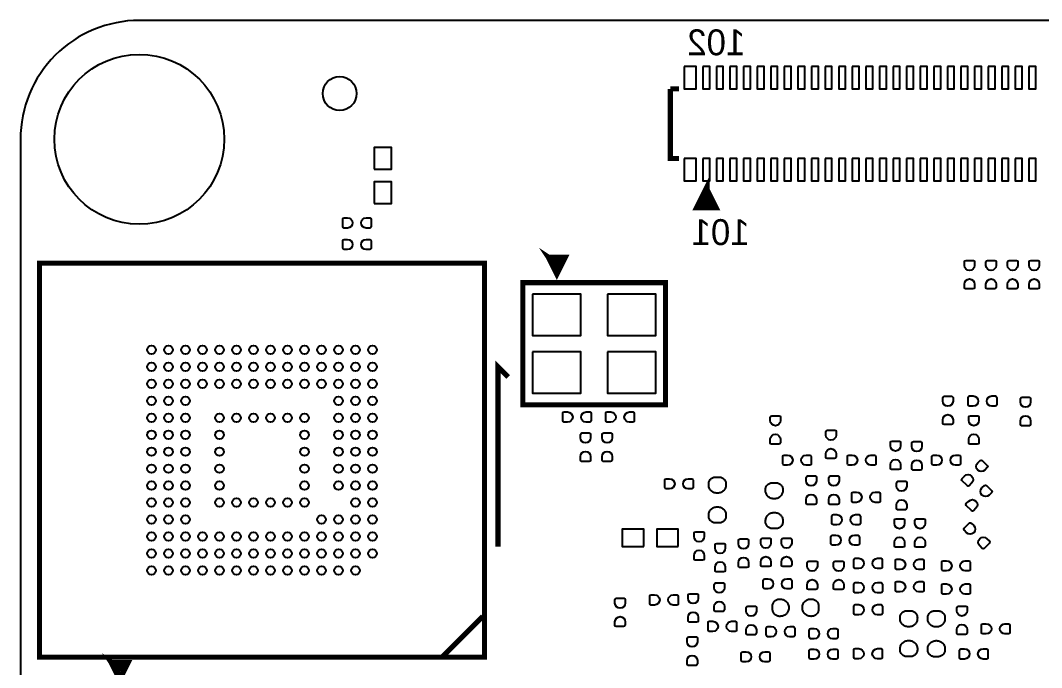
# Model space of a CAD drawing. Extents: x -169 to 241, y -96 to 191.
# Drawn here: x 0 to 30.06, y 20.94 to 40 of the extents above; entities that cross this region are included whole.
import ezdxf

# ---------------------------------------------------------------- set-up
doc = ezdxf.new("R2010")
doc.units = 0
for name, color, linetype in [('BG_OUTLINE', 2, 'CONTINUOUS'), ('PG_SILKSCREEN_BOTTOM', 3, 'CONTINUOUS'), ('PIN_BOTTOM', 4, 'CONTINUOUS')]:
    doc.layers.add(name, color=color, linetype=linetype)

msp = doc.modelspace()

# ---------------------------------------------------------------- linework, layer by layer
at = {"layer": 'BG_OUTLINE'}
msp.add_lwpolyline([(55.00116, 36.4998, 0.414173), (51.50104, 39.99992), (3.50012, 39.99992, 0.414234), (0, 36.4998), (0, 3.49758, 0.414214), (3.50012, 0), (51.50104, 0, 0.414214), (55.00116, 3.49758)], format="xyb", close=True, dxfattribs=at)
at = {"layer": 'PG_SILKSCREEN_BOTTOM'}
for points, const_width in [([(19.130518, 37.983414), (19.390614, 37.983414)], 0.1524), ([(19.390614, 35.933634), (19.130518, 35.933634), (19.130518, 37.983414)], 0.1524), ([(20.19046, 35.008566), (20.44065, 34.50844), (19.940524, 34.50844), (20.19046, 35.008566), (20.19046, 34.608516)], 0.199898), ([(15.54099, 33.029906), (16.041116, 33.029906), (15.790926, 32.530034), (15.54099, 33.029906), (15.94104, 32.930084), (15.740888, 32.729932), (15.54099, 33.029906), (15.840964, 32.830008)], 0.1524), ([(15.090902, 28.679902), (18.991072, 28.679902), (18.991072, 32.280098), (14.790928, 32.280098), (14.790928, 28.679902), (15.390876, 28.679902)], 0.1524), ([(14.061948, 24.501094), (14.061948, 29.801058), (14.361922, 29.501084)], 0.1524), ([(13.612114, 22.45106), (12.411964, 21.25091)], 0.1524), ([(2.672842, 21.093684), (3.172714, 21.093684), (2.922778, 20.593558), (2.672842, 21.093684), (3.072892, 20.993608), (2.872994, 20.79371), (2.672842, 21.093684), (2.972816, 20.893786)], 0.1524)]:
    msp.add_lwpolyline(points, dxfattribs=dict(at, const_width=const_width))
at = {"layer": 'PG_SILKSCREEN_BOTTOM', "const_width": 0.1524}
msp.add_lwpolyline([(13.661898, 21.25091), (0.562102, 21.25091), (0.562102, 32.85109), (13.661898, 32.85109)], close=True, dxfattribs=at)
at = {"layer": 'PIN_BOTTOM'}
for points in [[(19.53768, 38.643814), (19.53768, 37.983414), (19.89328, 37.983414), (19.89328, 38.643814)], [(20.08886, 38.643814), (20.08886, 37.983414), (20.29206, 37.983414), (20.29206, 38.643814)], [(20.48891, 38.643814), (20.48891, 37.983414), (20.69211, 37.983414), (20.69211, 38.643814)], [(20.88896, 38.643814), (20.88896, 37.983414), (21.09216, 37.983414), (21.09216, 38.643814)], [(21.28901, 38.643814), (21.28901, 37.983414), (21.49221, 37.983414), (21.49221, 38.643814)], [(21.68906, 38.643814), (21.68906, 37.983414), (21.89226, 37.983414), (21.89226, 38.643814)], [(22.088856, 38.643814), (22.088856, 37.983414), (22.292056, 37.983414), (22.292056, 38.643814)], [(22.488906, 38.643814), (22.488906, 37.983414), (22.692106, 37.983414), (22.692106, 38.643814)], [(22.888956, 38.643814), (22.888956, 37.983414), (23.092156, 37.983414), (23.092156, 38.643814)], [(23.289006, 38.643814), (23.289006, 37.983414), (23.492206, 37.983414), (23.492206, 38.643814)], [(23.689056, 38.643814), (23.689056, 37.983414), (23.892256, 37.983414), (23.892256, 38.643814)], [(24.088852, 38.643814), (24.088852, 37.983414), (24.292052, 37.983414), (24.292052, 38.643814)], [(24.488902, 38.643814), (24.488902, 37.983414), (24.692102, 37.983414), (24.692102, 38.643814)], [(24.888952, 38.643814), (24.888952, 37.983414), (25.092152, 37.983414), (25.092152, 38.643814)], [(25.289002, 38.643814), (25.289002, 37.983414), (25.492202, 37.983414), (25.492202, 38.643814)], [(25.689052, 38.643814), (25.689052, 37.983414), (25.892252, 37.983414), (25.892252, 38.643814)], [(26.088848, 38.643814), (26.088848, 37.983414), (26.292048, 37.983414), (26.292048, 38.643814)], [(26.488898, 38.643814), (26.488898, 37.983414), (26.692098, 37.983414), (26.692098, 38.643814)], [(26.888948, 38.643814), (26.888948, 37.983414), (27.092148, 37.983414), (27.092148, 38.643814)], [(27.288998, 38.643814), (27.288998, 37.983414), (27.492198, 37.983414), (27.492198, 38.643814)], [(27.689048, 38.643814), (27.689048, 37.983414), (27.892248, 37.983414), (27.892248, 38.643814)], [(28.088844, 38.643814), (28.088844, 37.983414), (28.292044, 37.983414), (28.292044, 38.643814)], [(28.488894, 38.643814), (28.488894, 37.983414), (28.692094, 37.983414), (28.692094, 38.643814)], [(28.888944, 38.643814), (28.888944, 37.983414), (29.092144, 37.983414), (29.092144, 38.643814)], [(29.288994, 38.643814), (29.288994, 37.983414), (29.492194, 37.983414), (29.492194, 38.643814)], [(29.689044, 38.643814), (29.689044, 37.983414), (29.892244, 37.983414), (29.892244, 38.643814)], [(10.414, 35.6235), (10.922, 35.6235), (10.922, 36.2585), (10.414, 36.2585)], [(19.53768, 35.933634), (19.53768, 35.273234), (19.89328, 35.273234), (19.89328, 35.933634)], [(20.08886, 35.933634), (20.08886, 35.273234), (20.29206, 35.273234), (20.29206, 35.933634)], [(20.48891, 35.933634), (20.48891, 35.273234), (20.69211, 35.273234), (20.69211, 35.933634)], [(20.88896, 35.933634), (20.88896, 35.273234), (21.09216, 35.273234), (21.09216, 35.933634)], [(21.28901, 35.933634), (21.28901, 35.273234), (21.49221, 35.273234), (21.49221, 35.933634)], [(21.68906, 35.933634), (21.68906, 35.273234), (21.89226, 35.273234), (21.89226, 35.933634)], [(22.088856, 35.933634), (22.088856, 35.273234), (22.292056, 35.273234), (22.292056, 35.933634)], [(22.488906, 35.933634), (22.488906, 35.273234), (22.692106, 35.273234), (22.692106, 35.933634)], [(22.888956, 35.933634), (22.888956, 35.273234), (23.092156, 35.273234), (23.092156, 35.933634)], [(23.289006, 35.933634), (23.289006, 35.273234), (23.492206, 35.273234), (23.492206, 35.933634)], [(23.689056, 35.933634), (23.689056, 35.273234), (23.892256, 35.273234), (23.892256, 35.933634)], [(24.088852, 35.933634), (24.088852, 35.273234), (24.292052, 35.273234), (24.292052, 35.933634)], [(24.488902, 35.933634), (24.488902, 35.273234), (24.692102, 35.273234), (24.692102, 35.933634)], [(24.888952, 35.933634), (24.888952, 35.273234), (25.092152, 35.273234), (25.092152, 35.933634)], [(25.289002, 35.933634), (25.289002, 35.273234), (25.492202, 35.273234), (25.492202, 35.933634)], [(25.689052, 35.933634), (25.689052, 35.273234), (25.892252, 35.273234), (25.892252, 35.933634)], [(26.088848, 35.933634), (26.088848, 35.273234), (26.292048, 35.273234), (26.292048, 35.933634)], [(26.488898, 35.933634), (26.488898, 35.273234), (26.692098, 35.273234), (26.692098, 35.933634)], [(26.888948, 35.933634), (26.888948, 35.273234), (27.092148, 35.273234), (27.092148, 35.933634)], [(27.288998, 35.933634), (27.288998, 35.273234), (27.492198, 35.273234), (27.492198, 35.933634)], [(27.689048, 35.933634), (27.689048, 35.273234), (27.892248, 35.273234), (27.892248, 35.933634)], [(28.088844, 35.933634), (28.088844, 35.273234), (28.292044, 35.273234), (28.292044, 35.933634)], [(28.488894, 35.933634), (28.488894, 35.273234), (28.692094, 35.273234), (28.692094, 35.933634)], [(28.888944, 35.933634), (28.888944, 35.273234), (29.092144, 35.273234), (29.092144, 35.933634)], [(29.288994, 35.933634), (29.288994, 35.273234), (29.492194, 35.273234), (29.492194, 35.933634)], [(29.689044, 35.933634), (29.689044, 35.273234), (29.892244, 35.273234), (29.892244, 35.933634)], [(10.414, 34.6075), (10.922, 34.6075), (10.922, 35.2425), (10.414, 35.2425)], [(15.079726, 31.939484), (15.079726, 30.720284), (16.502126, 30.720284), (16.502126, 31.939484)], [(17.279874, 31.939484), (17.279874, 30.720284), (18.702274, 30.720284), (18.702274, 31.939484)], [(15.079726, 30.239716), (15.079726, 29.020516), (16.502126, 29.020516), (16.502126, 30.239716)], [(17.279874, 30.239716), (17.279874, 29.020516), (18.702274, 29.020516), (18.702274, 30.239716)], [(20.770342, 26.360628), (20.771612, 26.336498), (20.770342, 26.312622), (20.767294, 26.288746), (20.76196, 26.265124), (20.75434, 26.242264), (20.744942, 26.220166), (20.733512, 26.199084), (20.720304, 26.179018), (20.705064, 26.160222), (20.688554, 26.142696), (20.670266, 26.126948), (20.650708, 26.112978), (20.627848, 26.101548), (20.603972, 26.092404), (20.579334, 26.085546), (20.554188, 26.08072), (20.528788, 26.078434), (20.503388, 26.078434), (20.477988, 26.08072), (20.452842, 26.085546), (20.428204, 26.092404), (20.404328, 26.101548), (20.381468, 26.112978), (20.361656, 26.12644), (20.343114, 26.14168), (20.326096, 26.158698), (20.310856, 26.177494), (20.297394, 26.197306), (20.285964, 26.218642), (20.276566, 26.24074), (20.269454, 26.2636), (20.264628, 26.287222), (20.262088, 26.311098), (20.261834, 26.335228), (20.26158, 26.357072), (20.263866, 26.378662), (20.268184, 26.399998), (20.274788, 26.420572), (20.283678, 26.440638), (20.294346, 26.459434), (20.307046, 26.47696), (20.321524, 26.493216), (20.33778, 26.507948), (20.355306, 26.520648), (20.374102, 26.53157), (20.393914, 26.54046), (20.414742, 26.547318), (20.436078, 26.551636), (20.457668, 26.553922), (20.574254, 26.553922), (20.59559, 26.55189), (20.616672, 26.547318), (20.637246, 26.540714), (20.656804, 26.532078), (20.6756, 26.52141), (20.693126, 26.508964), (20.709128, 26.49474), (20.723606, 26.478738), (20.736306, 26.461466), (20.747228, 26.442924), (20.756372, 26.423366), (20.76323, 26.403046), (20.767802, 26.381964)], [(22.444202, 26.19502), (22.445472, 26.17089), (22.444202, 26.147014), (22.441154, 26.123138), (22.43582, 26.099516), (22.4282, 26.076656), (22.418802, 26.054558), (22.407372, 26.033476), (22.394164, 26.01341), (22.378924, 25.994614), (22.362414, 25.977088), (22.344126, 25.96134), (22.324568, 25.94737), (22.301708, 25.93594), (22.277832, 25.926796), (22.253194, 25.919938), (22.228048, 25.915112), (22.202648, 25.912826), (22.177248, 25.912826), (22.151848, 25.915112), (22.126702, 25.919938), (22.102064, 25.926796), (22.078188, 25.93594), (22.055328, 25.94737), (22.035516, 25.960832), (22.016974, 25.976072), (21.999956, 25.99309), (21.984716, 26.011886), (21.971254, 26.031698), (21.959824, 26.053034), (21.950426, 26.075132), (21.943314, 26.097992), (21.938488, 26.121614), (21.935948, 26.14549), (21.935694, 26.16962), (21.93544, 26.191464), (21.937726, 26.213054), (21.942044, 26.23439), (21.948648, 26.254964), (21.957538, 26.27503), (21.968206, 26.293826), (21.980906, 26.311352), (21.995384, 26.327608), (22.01164, 26.34234), (22.029166, 26.35504), (22.047962, 26.365962), (22.067774, 26.374852), (22.088602, 26.38171), (22.109938, 26.386028), (22.131528, 26.388314), (22.248114, 26.388314), (22.26945, 26.386282), (22.290532, 26.38171), (22.311106, 26.375106), (22.330664, 26.36647), (22.34946, 26.355802), (22.366986, 26.343356), (22.382988, 26.329132), (22.397466, 26.31313), (22.410166, 26.295858), (22.421088, 26.277316), (22.430232, 26.257758), (22.43709, 26.237438), (22.441662, 26.216356)], [(20.26285, 25.395428), (20.26158, 25.419558), (20.26285, 25.443434), (20.265898, 25.46731), (20.271232, 25.490932), (20.278852, 25.513792), (20.28825, 25.53589), (20.29968, 25.556972), (20.312888, 25.577038), (20.328128, 25.595834), (20.344638, 25.61336), (20.362926, 25.629108), (20.382484, 25.643078), (20.405344, 25.654508), (20.42922, 25.663652), (20.453858, 25.67051), (20.479004, 25.675336), (20.504404, 25.677622), (20.529804, 25.677622), (20.555204, 25.675336), (20.58035, 25.67051), (20.604988, 25.663652), (20.628864, 25.654508), (20.651724, 25.643078), (20.671536, 25.629616), (20.690078, 25.614376), (20.707096, 25.597358), (20.722336, 25.578562), (20.735798, 25.55875), (20.747228, 25.537414), (20.756626, 25.515316), (20.763738, 25.492456), (20.768564, 25.468834), (20.771104, 25.444958), (20.771358, 25.420828), (20.771612, 25.398984), (20.769326, 25.377394), (20.765008, 25.356058), (20.758404, 25.335484), (20.749514, 25.315418), (20.738846, 25.296622), (20.726146, 25.279096), (20.711668, 25.26284), (20.695412, 25.248108), (20.677886, 25.235408), (20.65909, 25.224486), (20.639278, 25.215596), (20.61845, 25.208738), (20.597114, 25.20442), (20.575524, 25.202134), (20.458938, 25.202134), (20.437602, 25.204166), (20.41652, 25.208738), (20.395946, 25.215342), (20.376388, 25.223978), (20.357592, 25.234646), (20.340066, 25.247092), (20.324064, 25.261316), (20.309586, 25.277318), (20.296886, 25.29459), (20.285964, 25.313132), (20.27682, 25.33269), (20.269962, 25.35301), (20.26539, 25.374092)], [(21.93671, 25.22982), (21.93544, 25.25395), (21.93671, 25.277826), (21.939758, 25.301702), (21.945092, 25.325324), (21.952712, 25.348184), (21.96211, 25.370282), (21.97354, 25.391364), (21.986748, 25.41143), (22.001988, 25.430226), (22.018498, 25.447752), (22.036786, 25.4635), (22.056344, 25.47747), (22.079204, 25.4889), (22.10308, 25.498044), (22.127718, 25.504902), (22.152864, 25.509728), (22.178264, 25.512014), (22.203664, 25.512014), (22.229064, 25.509728), (22.25421, 25.504902), (22.278848, 25.498044), (22.302724, 25.4889), (22.325584, 25.47747), (22.345396, 25.464008), (22.363938, 25.448768), (22.380956, 25.43175), (22.396196, 25.412954), (22.409658, 25.393142), (22.421088, 25.371806), (22.430486, 25.349708), (22.437598, 25.326848), (22.442424, 25.303226), (22.444964, 25.27935), (22.445218, 25.25522), (22.445472, 25.233376), (22.443186, 25.211786), (22.438868, 25.19045), (22.432264, 25.169876), (22.423374, 25.14981), (22.412706, 25.131014), (22.400006, 25.113488), (22.385528, 25.097232), (22.369272, 25.0825), (22.351746, 25.0698), (22.33295, 25.058878), (22.313138, 25.049988), (22.29231, 25.04313), (22.270974, 25.038812), (22.249384, 25.036526), (22.132798, 25.036526), (22.111462, 25.038558), (22.09038, 25.04313), (22.069806, 25.049734), (22.050248, 25.05837), (22.031452, 25.069038), (22.013926, 25.081484), (21.997924, 25.095708), (21.983446, 25.11171), (21.970746, 25.128982), (21.959824, 25.147524), (21.95068, 25.167082), (21.943822, 25.187402), (21.93925, 25.208484)], [(18.3515, 24.511), (18.3515, 25.019), (17.7165, 25.019), (17.7165, 24.511)], [(19.3675, 24.511), (19.3675, 25.019), (18.7325, 25.019), (18.7325, 24.511)], [(22.33676, 22.960838), (22.36089, 22.962108), (22.384766, 22.960838), (22.408642, 22.95779), (22.432264, 22.952456), (22.455124, 22.944836), (22.477222, 22.935438), (22.498304, 22.924008), (22.51837, 22.9108), (22.537166, 22.89556), (22.554692, 22.87905), (22.57044, 22.860762), (22.58441, 22.841204), (22.59584, 22.818344), (22.604984, 22.794468), (22.611842, 22.76983), (22.616668, 22.744684), (22.618954, 22.719284), (22.618954, 22.693884), (22.616668, 22.668484), (22.611842, 22.643338), (22.604984, 22.6187), (22.59584, 22.594824), (22.58441, 22.571964), (22.570948, 22.552152), (22.555708, 22.53361), (22.53869, 22.516592), (22.519894, 22.501352), (22.500082, 22.48789), (22.478746, 22.47646), (22.456648, 22.467062), (22.433788, 22.45995), (22.410166, 22.455124), (22.38629, 22.452584), (22.36216, 22.45233), (22.340316, 22.452076), (22.318726, 22.454362), (22.29739, 22.45868), (22.276816, 22.465284), (22.25675, 22.474174), (22.237954, 22.484842), (22.220428, 22.497542), (22.204172, 22.51202), (22.18944, 22.528276), (22.17674, 22.545802), (22.165818, 22.564598), (22.156928, 22.58441), (22.15007, 22.605238), (22.145752, 22.626574), (22.143466, 22.648164), (22.143466, 22.76475), (22.145498, 22.786086), (22.15007, 22.807168), (22.156674, 22.827742), (22.16531, 22.8473), (22.175978, 22.866096), (22.188424, 22.883622), (22.202648, 22.899624), (22.21865, 22.914102), (22.235922, 22.926802), (22.254464, 22.937724), (22.274022, 22.946868), (22.294342, 22.953726), (22.315424, 22.958298)], [(23.30196, 22.453346), (23.27783, 22.452076), (23.253954, 22.453346), (23.230078, 22.456394), (23.206456, 22.461728), (23.183596, 22.469348), (23.161498, 22.478746), (23.140416, 22.490176), (23.12035, 22.503384), (23.101554, 22.518624), (23.084028, 22.535134), (23.06828, 22.553422), (23.05431, 22.57298), (23.04288, 22.59584), (23.033736, 22.619716), (23.026878, 22.644354), (23.022052, 22.6695), (23.019766, 22.6949), (23.019766, 22.7203), (23.022052, 22.7457), (23.026878, 22.770846), (23.033736, 22.795484), (23.04288, 22.81936), (23.05431, 22.84222), (23.067772, 22.862032), (23.083012, 22.880574), (23.10003, 22.897592), (23.118826, 22.912832), (23.138638, 22.926294), (23.159974, 22.937724), (23.182072, 22.947122), (23.204932, 22.954234), (23.228554, 22.95906), (23.25243, 22.9616), (23.27656, 22.961854), (23.298404, 22.962108), (23.319994, 22.959822), (23.34133, 22.955504), (23.361904, 22.9489), (23.38197, 22.94001), (23.400766, 22.929342), (23.418292, 22.916642), (23.434548, 22.902164), (23.44928, 22.885908), (23.46198, 22.868382), (23.472902, 22.849586), (23.481792, 22.829774), (23.48865, 22.808946), (23.492968, 22.78761), (23.495254, 22.76602), (23.495254, 22.649434), (23.493222, 22.628098), (23.48865, 22.607016), (23.482046, 22.586442), (23.47341, 22.566884), (23.462742, 22.548088), (23.450296, 22.530562), (23.436072, 22.51456), (23.42007, 22.500082), (23.402798, 22.487382), (23.384256, 22.47646), (23.364698, 22.467316), (23.344378, 22.460458), (23.323296, 22.455886)], [(26.404062, 22.423374), (26.405332, 22.399244), (26.404062, 22.375368), (26.401014, 22.351492), (26.39568, 22.32787), (26.38806, 22.30501), (26.378662, 22.282912), (26.367232, 22.26183), (26.354024, 22.241764), (26.338784, 22.222968), (26.322274, 22.205442), (26.303986, 22.189694), (26.284428, 22.175724), (26.261568, 22.164294), (26.237692, 22.15515), (26.213054, 22.148292), (26.187908, 22.143466), (26.162508, 22.14118), (26.137108, 22.14118), (26.111708, 22.143466), (26.086562, 22.148292), (26.061924, 22.15515), (26.038048, 22.164294), (26.015188, 22.175724), (25.995376, 22.189186), (25.976834, 22.204426), (25.959816, 22.221444), (25.944576, 22.24024), (25.931114, 22.260052), (25.919684, 22.281388), (25.910286, 22.303486), (25.903174, 22.326346), (25.898348, 22.349968), (25.895808, 22.373844), (25.895554, 22.397974), (25.8953, 22.419818), (25.897586, 22.441408), (25.901904, 22.462744), (25.908508, 22.483318), (25.917398, 22.503384), (25.928066, 22.52218), (25.940766, 22.539706), (25.955244, 22.555962), (25.9715, 22.570694), (25.989026, 22.583394), (26.007822, 22.594316), (26.027634, 22.603206), (26.048462, 22.610064), (26.069798, 22.614382), (26.091388, 22.616668), (26.207974, 22.616668), (26.22931, 22.614636), (26.250392, 22.610064), (26.270966, 22.60346), (26.290524, 22.594824), (26.30932, 22.584156), (26.326846, 22.57171), (26.342848, 22.557486), (26.357326, 22.541484), (26.370026, 22.524212), (26.380948, 22.50567), (26.390092, 22.486112), (26.39695, 22.465792), (26.401522, 22.44471)], [(27.217624, 22.421088), (27.218894, 22.396958), (27.217624, 22.373082), (27.214576, 22.349206), (27.209242, 22.325584), (27.201622, 22.302724), (27.192224, 22.280626), (27.180794, 22.259544), (27.167586, 22.239478), (27.152346, 22.220682), (27.135836, 22.203156), (27.117548, 22.187408), (27.09799, 22.173438), (27.07513, 22.162008), (27.051254, 22.152864), (27.026616, 22.146006), (27.00147, 22.14118), (26.97607, 22.138894), (26.95067, 22.138894), (26.92527, 22.14118), (26.900124, 22.146006), (26.875486, 22.152864), (26.85161, 22.162008), (26.82875, 22.173438), (26.808938, 22.1869), (26.790396, 22.20214), (26.773378, 22.219158), (26.758138, 22.237954), (26.744676, 22.257766), (26.733246, 22.279102), (26.723848, 22.3012), (26.716736, 22.32406), (26.71191, 22.347682), (26.70937, 22.371558), (26.709116, 22.395688), (26.708862, 22.417532), (26.711148, 22.439122), (26.715466, 22.460458), (26.72207, 22.481032), (26.73096, 22.501098), (26.741628, 22.519894), (26.754328, 22.53742), (26.768806, 22.553676), (26.785062, 22.568408), (26.802588, 22.581108), (26.821384, 22.59203), (26.841196, 22.60092), (26.862024, 22.607778), (26.88336, 22.612096), (26.90495, 22.614382), (27.021536, 22.614382), (27.042872, 22.61235), (27.063954, 22.607778), (27.084528, 22.601174), (27.104086, 22.592538), (27.122882, 22.58187), (27.140408, 22.569424), (27.15641, 22.5552), (27.170888, 22.539198), (27.183588, 22.521926), (27.19451, 22.503384), (27.203654, 22.483826), (27.210512, 22.463506), (27.215084, 22.442424)], [(25.89657, 21.458174), (25.8953, 21.482304), (25.89657, 21.50618), (25.899618, 21.530056), (25.904952, 21.553678), (25.912572, 21.576538), (25.92197, 21.598636), (25.9334, 21.619718), (25.946608, 21.639784), (25.961848, 21.65858), (25.978358, 21.676106), (25.996646, 21.691854), (26.016204, 21.705824), (26.039064, 21.717254), (26.06294, 21.726398), (26.087578, 21.733256), (26.112724, 21.738082), (26.138124, 21.740368), (26.163524, 21.740368), (26.188924, 21.738082), (26.21407, 21.733256), (26.238708, 21.726398), (26.262584, 21.717254), (26.285444, 21.705824), (26.305256, 21.692362), (26.323798, 21.677122), (26.340816, 21.660104), (26.356056, 21.641308), (26.369518, 21.621496), (26.380948, 21.60016), (26.390346, 21.578062), (26.397458, 21.555202), (26.402284, 21.53158), (26.404824, 21.507704), (26.405078, 21.483574), (26.405332, 21.46173), (26.403046, 21.44014), (26.398728, 21.418804), (26.392124, 21.39823), (26.383234, 21.378164), (26.372566, 21.359368), (26.359866, 21.341842), (26.345388, 21.325586), (26.329132, 21.310854), (26.311606, 21.298154), (26.29281, 21.287232), (26.272998, 21.278342), (26.25217, 21.271484), (26.230834, 21.267166), (26.209244, 21.26488), (26.092658, 21.26488), (26.071322, 21.266912), (26.05024, 21.271484), (26.029666, 21.278088), (26.010108, 21.286724), (25.991312, 21.297392), (25.973786, 21.309838), (25.957784, 21.324062), (25.943306, 21.340064), (25.930606, 21.357336), (25.919684, 21.375878), (25.91054, 21.395436), (25.903682, 21.415756), (25.89911, 21.436838)], [(26.710132, 21.455888), (26.708862, 21.480018), (26.710132, 21.503894), (26.71318, 21.52777), (26.718514, 21.551392), (26.726134, 21.574252), (26.735532, 21.59635), (26.746962, 21.617432), (26.76017, 21.637498), (26.77541, 21.656294), (26.79192, 21.67382), (26.810208, 21.689568), (26.829766, 21.703538), (26.852626, 21.714968), (26.876502, 21.724112), (26.90114, 21.73097), (26.926286, 21.735796), (26.951686, 21.738082), (26.977086, 21.738082), (27.002486, 21.735796), (27.027632, 21.73097), (27.05227, 21.724112), (27.076146, 21.714968), (27.099006, 21.703538), (27.118818, 21.690076), (27.13736, 21.674836), (27.154378, 21.657818), (27.169618, 21.639022), (27.18308, 21.61921), (27.19451, 21.597874), (27.203908, 21.575776), (27.21102, 21.552916), (27.215846, 21.529294), (27.218386, 21.505418), (27.21864, 21.481288), (27.218894, 21.459444), (27.216608, 21.437854), (27.21229, 21.416518), (27.205686, 21.395944), (27.196796, 21.375878), (27.186128, 21.357082), (27.173428, 21.339556), (27.15895, 21.3233), (27.142694, 21.308568), (27.125168, 21.295868), (27.106372, 21.284946), (27.08656, 21.276056), (27.065732, 21.269198), (27.044396, 21.26488), (27.022806, 21.262594), (26.90622, 21.262594), (26.884884, 21.264626), (26.863802, 21.269198), (26.843228, 21.275802), (26.82367, 21.284438), (26.804874, 21.295106), (26.787348, 21.307552), (26.771346, 21.321776), (26.756868, 21.337778), (26.744168, 21.35505), (26.733246, 21.373592), (26.724102, 21.39315), (26.717244, 21.41347), (26.712672, 21.434552)]]:
    msp.add_lwpolyline(points, close=True, dxfattribs=at)
for points in [[(9.630918, 33.885886), (9.529318, 33.885886, -0.375524), (9.4869, 33.9344), (9.4869, 34.1503, -0.365201), (9.529318, 34.186114), (9.630918, 34.186114, -0.999502)], [(10.181082, 34.186114), (10.282682, 34.186114, -0.375524), (10.3251, 34.1376), (10.3251, 33.9217, -0.365201), (10.282682, 33.885886), (10.181082, 33.885886, -0.999502)], [(9.630918, 33.250886), (9.529318, 33.250886, -0.375524), (9.4869, 33.2994), (9.4869, 33.5153, -0.365201), (9.529318, 33.551114), (9.630918, 33.551114, -0.999502)], [(10.181082, 33.551114), (10.282682, 33.551114, -0.375524), (10.3251, 33.5026), (10.3251, 33.2867, -0.365201), (10.282682, 33.250886), (10.181082, 33.250886, -0.999502)], [(27.789886, 32.787082), (27.789886, 32.888682, -0.375524), (27.8384, 32.9311), (28.0543, 32.9311, -0.365201), (28.090114, 32.888682), (28.090114, 32.787082, -0.999502)], [(28.424886, 32.787082), (28.424886, 32.888682, -0.375524), (28.4734, 32.9311), (28.6893, 32.9311, -0.365201), (28.725114, 32.888682), (28.725114, 32.787082, -0.999502)], [(29.059886, 32.787082), (29.059886, 32.888682, -0.375524), (29.1084, 32.9311), (29.3243, 32.9311, -0.365201), (29.360114, 32.888682), (29.360114, 32.787082, -0.999502)], [(29.694886, 32.787082), (29.694886, 32.888682, -0.375524), (29.7434, 32.9311), (29.9593, 32.9311, -0.365201), (29.995114, 32.888682), (29.995114, 32.787082, -0.999502)], [(28.090114, 32.236918), (28.090114, 32.135318, -0.375524), (28.0416, 32.0929), (27.8257, 32.0929, -0.365201), (27.789886, 32.135318), (27.789886, 32.236918, -0.999502)], [(28.725114, 32.236918), (28.725114, 32.135318, -0.375524), (28.6766, 32.0929), (28.4607, 32.0929, -0.365201), (28.424886, 32.135318), (28.424886, 32.236918, -0.999502)], [(29.360114, 32.236918), (29.360114, 32.135318, -0.375524), (29.3116, 32.0929), (29.0957, 32.0929, -0.365201), (29.059886, 32.135318), (29.059886, 32.236918, -0.999502)], [(29.995114, 32.236918), (29.995114, 32.135318, -0.375524), (29.9466, 32.0929), (29.7307, 32.0929, -0.365201), (29.694886, 32.135318), (29.694886, 32.236918, -0.999502)], [(27.154632, 28.791154), (27.154632, 28.892754, -0.375524), (27.203146, 28.935172), (27.419046, 28.935172, -0.365201), (27.45486, 28.892754), (27.45486, 28.791154, -0.999502)], [(28.046172, 28.64104), (27.944572, 28.64104, -0.375524), (27.902154, 28.689554), (27.902154, 28.905454, -0.365201), (27.944572, 28.941268), (28.046172, 28.941268, -0.999502)], [(28.596336, 28.941268), (28.697936, 28.941268, -0.375524), (28.740354, 28.892754), (28.740354, 28.676854, -0.365201), (28.697936, 28.64104), (28.596336, 28.64104, -0.999502)], [(29.440632, 28.760928), (29.440632, 28.862528, -0.375524), (29.489146, 28.904946), (29.705046, 28.904946, -0.365201), (29.74086, 28.862528), (29.74086, 28.760928, -0.999502)], [(16.107918, 28.170886), (16.006318, 28.170886, -0.375524), (15.9639, 28.2194), (15.9639, 28.4353, -0.365201), (16.006318, 28.471114), (16.107918, 28.471114, -0.999502)], [(16.658082, 28.471114), (16.759682, 28.471114, -0.375524), (16.8021, 28.4226), (16.8021, 28.2067, -0.365201), (16.759682, 28.170886), (16.658082, 28.170886, -0.999502)], [(17.377918, 28.170886), (17.276318, 28.170886, -0.375524), (17.2339, 28.2194), (17.2339, 28.4353, -0.365201), (17.276318, 28.471114), (17.377918, 28.471114, -0.999502)], [(17.928082, 28.471114), (18.029682, 28.471114, -0.375524), (18.0721, 28.4226), (18.0721, 28.2067, -0.365201), (18.029682, 28.170886), (17.928082, 28.170886, -0.999502)], [(22.074886, 28.215082), (22.074886, 28.316682, -0.375524), (22.1234, 28.3591), (22.3393, 28.3591, -0.365201), (22.375114, 28.316682), (22.375114, 28.215082, -0.999502)], [(27.45486, 28.24099), (27.45486, 28.13939, -0.375524), (27.406346, 28.096972), (27.190446, 28.096972, -0.365201), (27.154632, 28.13939), (27.154632, 28.24099, -0.999502)], [(27.916632, 28.215336), (27.916632, 28.316936, -0.375524), (27.965146, 28.359354), (28.181046, 28.359354, -0.365201), (28.21686, 28.316936), (28.21686, 28.215336, -0.999502)], [(29.74086, 28.210764), (29.74086, 28.109164, -0.375524), (29.692346, 28.066746), (29.476446, 28.066746, -0.365201), (29.440632, 28.109164), (29.440632, 28.210764, -0.999502)], [(16.486886, 27.707082), (16.486886, 27.808682, -0.375524), (16.5354, 27.8511), (16.7513, 27.8511, -0.365201), (16.787114, 27.808682), (16.787114, 27.707082, -0.999502)], [(17.121886, 27.707082), (17.121886, 27.808682, -0.375524), (17.1704, 27.8511), (17.3863, 27.8511, -0.365201), (17.422114, 27.808682), (17.422114, 27.707082, -0.999502)], [(22.375114, 27.664918), (22.375114, 27.563318, -0.375524), (22.3266, 27.5209), (22.1107, 27.5209, -0.365201), (22.074886, 27.563318), (22.074886, 27.664918, -0.999502)], [(23.71217, 27.790394), (23.71217, 27.891994, -0.375524), (23.760684, 27.934412), (23.976584, 27.934412, -0.365201), (24.012398, 27.891994), (24.012398, 27.790394, -0.999502)], [(28.21686, 27.665172), (28.21686, 27.563572, -0.375524), (28.168346, 27.521154), (27.952446, 27.521154, -0.365201), (27.916632, 27.563572), (27.916632, 27.665172, -0.999502)], [(24.012398, 27.24023), (24.012398, 27.13863, -0.375524), (23.963884, 27.096212), (23.747984, 27.096212, -0.365201), (23.71217, 27.13863), (23.71217, 27.24023, -0.999502)], [(25.612344, 27.469338), (25.612344, 27.570938, -0.375524), (25.660858, 27.613356), (25.876758, 27.613356, -0.365201), (25.912572, 27.570938), (25.912572, 27.469338, -0.999502)], [(26.240232, 27.453336), (26.240232, 27.554936, -0.375524), (26.288746, 27.597354), (26.504646, 27.597354, -0.365201), (26.54046, 27.554936), (26.54046, 27.453336, -0.999502)], [(16.787114, 27.156918), (16.787114, 27.055318, -0.375524), (16.7386, 27.0129), (16.5227, 27.0129, -0.365201), (16.486886, 27.055318), (16.486886, 27.156918, -0.999502)], [(17.422114, 27.156918), (17.422114, 27.055318, -0.375524), (17.3736, 27.0129), (17.1577, 27.0129, -0.365201), (17.121886, 27.055318), (17.121886, 27.156918, -0.999502)], [(22.584918, 26.900886), (22.483318, 26.900886, -0.375524), (22.4409, 26.9494), (22.4409, 27.1653, -0.365201), (22.483318, 27.201114), (22.584918, 27.201114, -0.999502)], [(23.135082, 27.201114), (23.236682, 27.201114, -0.375524), (23.2791, 27.1526), (23.2791, 26.9367, -0.365201), (23.236682, 26.900886), (23.135082, 26.900886, -0.999502)], [(24.489918, 26.900886), (24.388318, 26.900886, -0.375524), (24.3459, 26.9494), (24.3459, 27.1653, -0.365201), (24.388318, 27.201114), (24.489918, 27.201114, -0.999502)], [(25.040082, 27.201114), (25.141682, 27.201114, -0.375524), (25.1841, 27.1526), (25.1841, 26.9367, -0.365201), (25.141682, 26.900886), (25.040082, 26.900886, -0.999502)], [(25.912572, 26.919174), (25.912572, 26.817574, -0.375524), (25.864058, 26.775156), (25.648158, 26.775156, -0.365201), (25.612344, 26.817574), (25.612344, 26.919174, -0.999502)], [(26.978864, 26.900632), (26.877264, 26.900632, -0.375524), (26.834846, 26.949146), (26.834846, 27.165046, -0.365201), (26.877264, 27.20086), (26.978864, 27.20086, -0.999502)], [(27.529028, 27.20086), (27.630628, 27.20086, -0.375524), (27.673046, 27.152346), (27.673046, 26.936446, -0.365201), (27.630628, 26.900632), (27.529028, 26.900632, -0.999502)], [(26.54046, 26.903172), (26.54046, 26.801572, -0.375524), (26.491946, 26.759154), (26.276046, 26.759154, -0.365201), (26.240232, 26.801572), (26.240232, 26.903172, -0.999502)], [(28.180792, 26.97099), (28.25242, 27.042872, -0.377036), (28.316936, 27.038554), (28.46959, 26.8859, -0.365463), (28.464764, 26.830528), (28.392882, 26.7589, -0.999537)], [(19.110706, 26.20391), (19.009106, 26.20391, -0.375524), (18.966688, 26.252424), (18.966688, 26.468324, -0.365201), (19.009106, 26.504138), (19.110706, 26.504138, -0.999502)], [(19.66087, 26.504138), (19.76247, 26.504138, -0.375524), (19.804888, 26.455624), (19.804888, 26.239724, -0.365201), (19.76247, 26.20391), (19.66087, 26.20391, -0.999502)], [(23.13178, 26.441908), (23.13178, 26.543508, -0.375524), (23.180294, 26.585926), (23.396194, 26.585926, -0.365201), (23.432008, 26.543508), (23.432008, 26.441908, -0.999502)], [(23.798784, 26.441908), (23.798784, 26.543508, -0.375524), (23.847298, 26.585926), (24.063198, 26.585926, -0.365201), (24.099012, 26.543508), (24.099012, 26.441908, -0.999502)], [(28.0035, 26.369518), (27.931872, 26.297636, -0.377036), (27.867356, 26.301954), (27.714702, 26.454608, -0.365463), (27.719528, 26.50998), (27.79141, 26.581608, -0.999537)], [(25.791668, 26.285444), (25.791668, 26.387044, -0.375524), (25.840182, 26.429462), (26.056082, 26.429462, -0.365201), (26.091896, 26.387044), (26.091896, 26.285444, -0.999502)], [(28.307792, 26.23439), (28.37942, 26.306272, -0.377036), (28.443936, 26.301954), (28.59659, 26.1493, -0.365463), (28.591764, 26.093928), (28.519882, 26.0223, -0.999537)], [(23.432008, 25.891744), (23.432008, 25.790144, -0.375524), (23.383494, 25.747726), (23.167594, 25.747726, -0.365201), (23.13178, 25.790144), (23.13178, 25.891744, -0.999502)], [(24.099012, 25.891744), (24.099012, 25.790144, -0.375524), (24.050498, 25.747726), (23.834598, 25.747726, -0.365201), (23.798784, 25.790144), (23.798784, 25.891744, -0.999502)], [(24.616664, 25.80894), (24.515064, 25.80894, -0.375524), (24.472646, 25.857454), (24.472646, 26.073354, -0.365201), (24.515064, 26.109168), (24.616664, 26.109168, -0.999502)], [(25.166828, 26.109168), (25.268428, 26.109168, -0.375524), (25.310846, 26.060654), (25.310846, 25.844754, -0.365201), (25.268428, 25.80894), (25.166828, 25.80894, -0.999502)], [(26.091896, 25.73528), (26.091896, 25.63368, -0.375524), (26.043382, 25.591262), (25.827482, 25.591262, -0.365201), (25.791668, 25.63368), (25.791668, 25.73528, -0.999502)], [(28.1305, 25.632918), (28.058872, 25.561036, -0.377036), (27.994356, 25.565354), (27.841702, 25.718008, -0.365463), (27.846528, 25.77338), (27.91841, 25.845008, -0.999537)], [(24.033226, 25.147778), (23.931626, 25.147778, -0.375524), (23.889208, 25.196292), (23.889208, 25.412192, -0.365201), (23.931626, 25.448006), (24.033226, 25.448006, -0.999502)], [(24.58339, 25.448006), (24.68499, 25.448006, -0.375524), (24.727408, 25.399492), (24.727408, 25.183592, -0.365201), (24.68499, 25.147778), (24.58339, 25.147778, -0.999502)], [(25.728168, 25.183084), (25.728168, 25.284684, -0.375524), (25.776682, 25.327102), (25.992582, 25.327102, -0.365201), (26.028396, 25.284684), (26.028396, 25.183084, -0.999502)], [(26.334212, 25.183084), (26.334212, 25.284684, -0.375524), (26.382726, 25.327102), (26.598626, 25.327102, -0.365201), (26.63444, 25.284684), (26.63444, 25.183084, -0.999502)], [(27.851354, 24.913844), (27.779472, 24.985472, -0.377036), (27.78379, 25.049988), (27.936444, 25.202642, -0.365463), (27.991816, 25.197816), (28.063444, 25.125934, -0.999537)], [(19.832828, 24.798528), (19.832828, 24.900128, -0.375524), (19.881342, 24.942546), (20.097242, 24.942546, -0.365201), (20.133056, 24.900128), (20.133056, 24.798528, -0.999502)], [(21.136356, 24.58593), (21.136356, 24.68753, -0.375524), (21.18487, 24.729948), (21.40077, 24.729948, -0.365201), (21.436584, 24.68753), (21.436584, 24.58593, -0.999502)], [(21.79574, 24.61133), (21.79574, 24.71293, -0.375524), (21.844254, 24.755348), (22.060154, 24.755348, -0.365201), (22.095968, 24.71293), (22.095968, 24.61133, -0.999502)], [(22.404832, 24.611076), (22.404832, 24.712676, -0.375524), (22.453346, 24.755094), (22.669246, 24.755094, -0.365201), (22.70506, 24.712676), (22.70506, 24.611076, -0.999502)], [(24.005032, 24.543512), (23.903432, 24.543512, -0.375524), (23.861014, 24.592026), (23.861014, 24.807926, -0.365201), (23.903432, 24.84374), (24.005032, 24.84374, -0.999502)], [(24.555196, 24.84374), (24.656796, 24.84374, -0.375524), (24.699214, 24.795226), (24.699214, 24.579326, -0.365201), (24.656796, 24.543512), (24.555196, 24.543512, -0.999502)], [(26.028396, 24.63292), (26.028396, 24.53132, -0.375524), (25.979882, 24.488902), (25.763982, 24.488902, -0.365201), (25.728168, 24.53132), (25.728168, 24.63292, -0.999502)], [(26.63444, 24.63292), (26.63444, 24.53132, -0.375524), (26.585926, 24.488902), (26.370026, 24.488902, -0.365201), (26.334212, 24.53132), (26.334212, 24.63292, -0.999502)], [(28.452826, 24.736552), (28.524708, 24.664924, -0.377036), (28.52039, 24.600408), (28.367736, 24.447754, -0.365463), (28.312364, 24.45258), (28.240736, 24.524462, -0.999537)], [(20.133056, 24.248364), (20.133056, 24.146764, -0.375524), (20.084542, 24.104346), (19.868642, 24.104346, -0.365201), (19.832828, 24.146764), (19.832828, 24.248364, -0.999502)], [(20.450556, 24.455374), (20.450556, 24.556974, -0.375524), (20.49907, 24.599392), (20.71497, 24.599392, -0.365201), (20.750784, 24.556974), (20.750784, 24.455374, -0.999502)], [(20.750784, 23.90521), (20.750784, 23.80361, -0.375524), (20.70227, 23.761192), (20.48637, 23.761192, -0.365201), (20.450556, 23.80361), (20.450556, 23.90521, -0.999502)], [(21.436584, 24.035766), (21.436584, 23.934166, -0.375524), (21.38807, 23.891748), (21.17217, 23.891748, -0.365201), (21.136356, 23.934166), (21.136356, 24.035766, -0.999502)], [(22.095968, 24.061166), (22.095968, 23.959566, -0.375524), (22.047454, 23.917148), (21.831554, 23.917148, -0.365201), (21.79574, 23.959566), (21.79574, 24.061166, -0.999502)], [(22.70506, 24.060912), (22.70506, 23.959312, -0.375524), (22.656546, 23.916894), (22.440646, 23.916894, -0.365201), (22.404832, 23.959312), (22.404832, 24.060912, -0.999502)], [(23.161244, 23.93315), (23.161244, 24.03475, -0.375524), (23.209758, 24.077168), (23.425658, 24.077168, -0.365201), (23.461472, 24.03475), (23.461472, 23.93315, -0.999502)], [(23.938992, 23.932642), (23.938992, 24.034242, -0.375524), (23.987506, 24.07666), (24.203406, 24.07666, -0.365201), (24.23922, 24.034242), (24.23922, 23.932642, -0.999502)], [(24.67991, 23.861522), (24.57831, 23.861522, -0.375524), (24.535892, 23.910036), (24.535892, 24.125936, -0.365201), (24.57831, 24.16175), (24.67991, 24.16175, -0.999502)], [(25.230074, 24.16175), (25.331674, 24.16175, -0.375524), (25.374092, 24.113236), (25.374092, 23.897336, -0.365201), (25.331674, 23.861522), (25.230074, 23.861522, -0.999502)], [(25.90165, 23.83155), (25.80005, 23.83155, -0.375524), (25.757632, 23.880064), (25.757632, 24.095964, -0.365201), (25.80005, 24.131778), (25.90165, 24.131778, -0.999502)], [(26.451814, 24.131778), (26.553414, 24.131778, -0.375524), (26.595832, 24.083264), (26.595832, 23.867364, -0.365201), (26.553414, 23.83155), (26.451814, 23.83155, -0.999502)], [(27.267154, 23.789386), (27.165554, 23.789386, -0.375524), (27.123136, 23.8379), (27.123136, 24.0538, -0.365201), (27.165554, 24.089614), (27.267154, 24.089614, -0.999502)], [(27.817318, 24.089614), (27.918918, 24.089614, -0.375524), (27.961336, 24.0411), (27.961336, 23.8252, -0.365201), (27.918918, 23.789386), (27.817318, 23.789386, -0.999502)], [(22.01291, 23.257764), (21.91131, 23.257764, -0.375524), (21.868892, 23.306278), (21.868892, 23.522178, -0.365201), (21.91131, 23.557992), (22.01291, 23.557992, -0.999502)], [(22.563074, 23.557992), (22.664674, 23.557992, -0.375524), (22.707092, 23.509478), (22.707092, 23.293578, -0.365201), (22.664674, 23.257764), (22.563074, 23.257764, -0.999502)], [(23.461472, 23.382986), (23.461472, 23.281386, -0.375524), (23.412958, 23.238968), (23.197058, 23.238968, -0.365201), (23.161244, 23.281386), (23.161244, 23.382986, -0.999502)], [(24.23922, 23.382478), (24.23922, 23.280878, -0.375524), (24.190706, 23.23846), (23.974806, 23.23846, -0.365201), (23.938992, 23.280878), (23.938992, 23.382478, -0.999502)], [(25.90165, 23.174706), (25.80005, 23.174706, -0.375524), (25.757632, 23.22322), (25.757632, 23.43912, -0.365201), (25.80005, 23.474934), (25.90165, 23.474934, -0.999502)], [(26.451814, 23.474934), (26.553414, 23.474934, -0.375524), (26.595832, 23.42642), (26.595832, 23.21052, -0.365201), (26.553414, 23.174706), (26.451814, 23.174706, -0.999502)], [(20.425156, 23.292054), (20.425156, 23.393654, -0.375524), (20.47367, 23.436072), (20.68957, 23.436072, -0.365201), (20.725384, 23.393654), (20.725384, 23.292054, -0.999502)], [(24.680418, 23.147274), (24.578818, 23.147274, -0.375524), (24.5364, 23.195788), (24.5364, 23.411688, -0.365201), (24.578818, 23.447502), (24.680418, 23.447502, -0.999502)], [(25.230582, 23.447502), (25.332182, 23.447502, -0.375524), (25.3746, 23.398988), (25.3746, 23.183088, -0.365201), (25.332182, 23.147274), (25.230582, 23.147274, -0.999502)], [(27.267154, 23.105618), (27.165554, 23.105618, -0.375524), (27.123136, 23.154132), (27.123136, 23.370032, -0.365201), (27.165554, 23.405846), (27.267154, 23.405846, -0.999502)], [(27.817318, 23.405846), (27.918918, 23.405846, -0.375524), (27.961336, 23.357332), (27.961336, 23.141432, -0.365201), (27.918918, 23.105618), (27.817318, 23.105618, -0.999502)], [(17.50314, 22.843236), (17.50314, 22.944836, -0.375524), (17.551654, 22.987254), (17.767554, 22.987254, -0.365201), (17.803368, 22.944836), (17.803368, 22.843236, -0.999502)], [(18.670016, 22.78507), (18.568416, 22.78507, -0.375524), (18.525998, 22.833584), (18.525998, 23.049484, -0.365201), (18.568416, 23.085298), (18.670016, 23.085298, -0.999502)], [(19.22018, 23.085298), (19.32178, 23.085298, -0.375524), (19.364198, 23.036784), (19.364198, 22.820884, -0.365201), (19.32178, 22.78507), (19.22018, 22.78507, -0.999502)], [(19.654266, 22.97557), (19.654266, 23.07717, -0.375524), (19.70278, 23.119588), (19.91868, 23.119588, -0.365201), (19.954494, 23.07717), (19.954494, 22.97557, -0.999502)], [(20.725384, 22.74189), (20.725384, 22.64029, -0.375524), (20.67687, 22.597872), (20.46097, 22.597872, -0.365201), (20.425156, 22.64029), (20.425156, 22.74189, -0.999502)], [(19.954494, 22.425406), (19.954494, 22.323806, -0.375524), (19.90598, 22.281388), (19.69008, 22.281388, -0.365201), (19.654266, 22.323806), (19.654266, 22.425406, -0.999502)], [(21.36648, 22.606762), (21.36648, 22.708362, -0.375524), (21.414994, 22.75078), (21.630894, 22.75078, -0.365201), (21.666708, 22.708362), (21.666708, 22.606762, -0.999502)], [(24.680418, 22.497288), (24.578818, 22.497288, -0.375524), (24.5364, 22.545802), (24.5364, 22.761702, -0.365201), (24.578818, 22.797516), (24.680418, 22.797516, -0.999502)], [(25.230582, 22.797516), (25.332182, 22.797516, -0.375524), (25.3746, 22.749002), (25.3746, 22.533102, -0.365201), (25.332182, 22.497288), (25.230582, 22.497288, -0.999502)], [(27.568652, 22.612096), (27.568652, 22.713696, -0.375524), (27.617166, 22.756114), (27.833066, 22.756114, -0.365201), (27.86888, 22.713696), (27.86888, 22.612096, -0.999502)], [(17.803368, 22.293072), (17.803368, 22.191472, -0.375524), (17.754854, 22.149054), (17.538954, 22.149054, -0.365201), (17.50314, 22.191472), (17.50314, 22.293072, -0.999502)], [(20.386802, 22.006814), (20.285202, 22.006814, -0.375524), (20.242784, 22.055328), (20.242784, 22.271228, -0.365201), (20.285202, 22.307042), (20.386802, 22.307042, -0.999502)], [(20.936966, 22.307042), (21.038566, 22.307042, -0.375524), (21.080984, 22.258528), (21.080984, 22.042628, -0.365201), (21.038566, 22.006814), (20.936966, 22.006814, -0.999502)], [(21.666708, 22.056598), (21.666708, 21.954998, -0.375524), (21.618194, 21.91258), (21.402294, 21.91258, -0.365201), (21.36648, 21.954998), (21.36648, 22.056598, -0.999502)], [(22.101048, 21.85162), (21.999448, 21.85162, -0.375524), (21.95703, 21.900134), (21.95703, 22.116034, -0.365201), (21.999448, 22.151848), (22.101048, 22.151848, -0.999502)], [(22.651212, 22.151848), (22.752812, 22.151848, -0.375524), (22.79523, 22.103334), (22.79523, 21.887434, -0.365201), (22.752812, 21.85162), (22.651212, 21.85162, -0.999502)], [(23.367746, 21.791676), (23.266146, 21.791676, -0.375524), (23.223728, 21.84019), (23.223728, 22.05609, -0.365201), (23.266146, 22.091904), (23.367746, 22.091904, -0.999502)], [(23.91791, 22.091904), (24.01951, 22.091904, -0.375524), (24.061928, 22.04339), (24.061928, 21.82749, -0.365201), (24.01951, 21.791676), (23.91791, 21.791676, -0.999502)], [(27.86888, 22.061932), (27.86888, 21.960332, -0.375524), (27.820366, 21.917914), (27.604466, 21.917914, -0.365201), (27.568652, 21.960332), (27.568652, 22.061932, -0.999502)], [(28.435046, 21.932646), (28.333446, 21.932646, -0.375524), (28.291028, 21.98116), (28.291028, 22.19706, -0.365201), (28.333446, 22.232874), (28.435046, 22.232874, -0.999502)], [(28.98521, 22.232874), (29.08681, 22.232874, -0.375524), (29.129228, 22.18436), (29.129228, 21.96846, -0.365201), (29.08681, 21.932646), (28.98521, 21.932646, -0.999502)], [(19.628358, 21.703792), (19.628358, 21.805392, -0.375524), (19.676872, 21.84781), (19.892772, 21.84781, -0.365201), (19.928586, 21.805392), (19.928586, 21.703792, -0.999502)], [(21.365718, 21.109686), (21.264118, 21.109686, -0.375524), (21.2217, 21.1582), (21.2217, 21.3741, -0.365201), (21.264118, 21.409914), (21.365718, 21.409914, -0.999502)], [(21.915882, 21.409914), (22.017482, 21.409914, -0.375524), (22.0599, 21.3614), (22.0599, 21.1455, -0.365201), (22.017482, 21.109686), (21.915882, 21.109686, -0.999502)], [(23.367746, 21.188934), (23.266146, 21.188934, -0.375524), (23.223728, 21.237448), (23.223728, 21.453348, -0.365201), (23.266146, 21.489162), (23.367746, 21.489162, -0.999502)], [(23.91791, 21.489162), (24.01951, 21.489162, -0.375524), (24.061928, 21.440648), (24.061928, 21.224748, -0.365201), (24.01951, 21.188934), (23.91791, 21.188934, -0.999502)], [(24.679148, 21.20138), (24.577548, 21.20138, -0.375524), (24.53513, 21.249894), (24.53513, 21.465794, -0.365201), (24.577548, 21.501608), (24.679148, 21.501608, -0.999502)], [(25.229312, 21.501608), (25.330912, 21.501608, -0.375524), (25.37333, 21.453094), (25.37333, 21.237194, -0.365201), (25.330912, 21.20138), (25.229312, 21.20138, -0.999502)], [(27.79014, 21.195792), (27.68854, 21.195792, -0.375524), (27.646122, 21.244306), (27.646122, 21.460206, -0.365201), (27.68854, 21.49602), (27.79014, 21.49602, -0.999502)], [(28.340304, 21.49602), (28.441904, 21.49602, -0.375524), (28.484322, 21.447506), (28.484322, 21.231606, -0.365201), (28.441904, 21.195792), (28.340304, 21.195792, -0.999502)], [(19.928586, 21.153628), (19.928586, 21.052028, -0.375524), (19.880072, 21.00961), (19.664172, 21.00961, -0.365201), (19.628358, 21.052028), (19.628358, 21.153628, -0.999502)]]:
    msp.add_lwpolyline(points, format="xyb", close=True, dxfattribs=at)
for centre, radius in [((3.50012, 36.4998), 2.499995), ((9.398, 37.846), 0.499999), ((3.86207, 30.30093), 0.127), ((4.361942, 30.30093), 0.127), ((4.862068, 30.30093), 0.127), ((5.36194, 30.30093), 0.127), ((5.862066, 30.30093), 0.127), ((6.361938, 30.30093), 0.127), ((6.862064, 30.30093), 0.127), ((7.361936, 30.30093), 0.127), ((7.862062, 30.30093), 0.127), ((8.361934, 30.30093), 0.127), ((8.86206, 30.30093), 0.127), ((9.361932, 30.30093), 0.127), ((9.862058, 30.30093), 0.127), ((10.36193, 30.30093), 0.127), ((3.86207, 29.801058), 0.127), ((4.361942, 29.801058), 0.127), ((4.862068, 29.801058), 0.127), ((5.36194, 29.801058), 0.127), ((5.862066, 29.801058), 0.127), ((6.361938, 29.801058), 0.127), ((6.862064, 29.801058), 0.127), ((7.361936, 29.801058), 0.127), ((7.862062, 29.801058), 0.127), ((8.361934, 29.801058), 0.127), ((8.86206, 29.801058), 0.127), ((9.361932, 29.801058), 0.127), ((9.862058, 29.801058), 0.127), ((10.36193, 29.801058), 0.127), ((3.86207, 29.300932), 0.127), ((4.361942, 29.300932), 0.127), ((4.862068, 29.300932), 0.127), ((5.36194, 29.300932), 0.127), ((5.862066, 29.300932), 0.127), ((6.361938, 29.300932), 0.127), ((6.862064, 29.300932), 0.127), ((7.361936, 29.300932), 0.127), ((7.862062, 29.300932), 0.127), ((8.361934, 29.300932), 0.127), ((8.86206, 29.300932), 0.127), ((9.361932, 29.300932), 0.127), ((9.862058, 29.300932), 0.127), ((10.36193, 29.300932), 0.127), ((3.86207, 28.80106), 0.127), ((4.361942, 28.80106), 0.127), ((4.862068, 28.80106), 0.127), ((9.361932, 28.80106), 0.127), ((9.862058, 28.80106), 0.127), ((10.36193, 28.80106), 0.127), ((3.86207, 28.300934), 0.127), ((4.361942, 28.300934), 0.127), ((4.862068, 28.300934), 0.127), ((5.862066, 28.300934), 0.127), ((6.361938, 28.300934), 0.127), ((6.862064, 28.300934), 0.127), ((7.361936, 28.300934), 0.127), ((7.862062, 28.300934), 0.127), ((8.361934, 28.300934), 0.127), ((9.361932, 28.300934), 0.127), ((9.862058, 28.300934), 0.127), ((10.36193, 28.300934), 0.127), ((3.86207, 27.801062), 0.127), ((4.361942, 27.801062), 0.127), ((4.862068, 27.801062), 0.127), ((5.862066, 27.801062), 0.127), ((8.361934, 27.801062), 0.127), ((9.361932, 27.801062), 0.127), ((9.862058, 27.801062), 0.127), ((10.36193, 27.801062), 0.127), ((3.86207, 27.300936), 0.127), ((4.361942, 27.300936), 0.127), ((4.862068, 27.300936), 0.127), ((5.862066, 27.300936), 0.127), ((8.361934, 27.300936), 0.127), ((9.361932, 27.300936), 0.127), ((9.862058, 27.300936), 0.127), ((10.36193, 27.300936), 0.127), ((3.86207, 26.801064), 0.127), ((4.361942, 26.801064), 0.127), ((4.862068, 26.801064), 0.127), ((5.862066, 26.801064), 0.127), ((8.361934, 26.801064), 0.127), ((9.361932, 26.801064), 0.127), ((9.862058, 26.801064), 0.127), ((10.36193, 26.801064), 0.127), ((3.86207, 26.300938), 0.127), ((4.361942, 26.300938), 0.127), ((4.862068, 26.300938), 0.127), ((5.862066, 26.300938), 0.127), ((8.361934, 26.300938), 0.127), ((9.361932, 26.300938), 0.127), ((9.862058, 26.300938), 0.127), ((10.36193, 26.300938), 0.127), ((3.86207, 25.801066), 0.127), ((4.361942, 25.801066), 0.127), ((4.862068, 25.801066), 0.127), ((5.862066, 25.801066), 0.127), ((6.361938, 25.801066), 0.127), ((6.862064, 25.801066), 0.127), ((7.361936, 25.801066), 0.127), ((7.862062, 25.801066), 0.127), ((8.361934, 25.801066), 0.127), ((9.862058, 25.801066), 0.127), ((10.36193, 25.801066), 0.127), ((3.86207, 25.30094), 0.127), ((4.361942, 25.30094), 0.127), ((4.862068, 25.30094), 0.127), ((8.86206, 25.30094), 0.127), ((9.361932, 25.30094), 0.127), ((9.862058, 25.30094), 0.127), ((10.36193, 25.30094), 0.127), ((3.86207, 24.801068), 0.127), ((4.361942, 24.801068), 0.127), ((4.862068, 24.801068), 0.127), ((5.36194, 24.801068), 0.127), ((5.862066, 24.801068), 0.127), ((6.361938, 24.801068), 0.127), ((6.862064, 24.801068), 0.127), ((7.361936, 24.801068), 0.127), ((7.862062, 24.801068), 0.127), ((8.361934, 24.801068), 0.127), ((8.86206, 24.801068), 0.127), ((9.361932, 24.801068), 0.127), ((9.862058, 24.801068), 0.127), ((10.36193, 24.801068), 0.127), ((3.86207, 24.300942), 0.127), ((4.361942, 24.300942), 0.127), ((4.862068, 24.300942), 0.127), ((5.36194, 24.300942), 0.127), ((5.862066, 24.300942), 0.127), ((6.361938, 24.300942), 0.127), ((6.862064, 24.300942), 0.127), ((7.361936, 24.300942), 0.127), ((7.862062, 24.300942), 0.127), ((8.361934, 24.300942), 0.127), ((8.86206, 24.300942), 0.127), ((9.361932, 24.300942), 0.127), ((9.862058, 24.300942), 0.127), ((10.36193, 24.300942), 0.127), ((3.86207, 23.80107), 0.127), ((4.361942, 23.80107), 0.127), ((4.862068, 23.80107), 0.127), ((5.36194, 23.80107), 0.127), ((5.862066, 23.80107), 0.127), ((6.361938, 23.80107), 0.127), ((6.862064, 23.80107), 0.127), ((7.361936, 23.80107), 0.127), ((7.862062, 23.80107), 0.127), ((8.361934, 23.80107), 0.127), ((8.86206, 23.80107), 0.127), ((9.361932, 23.80107), 0.127), ((9.862058, 23.80107), 0.127)]:
    msp.add_circle(centre, radius, dxfattribs=at)

# ---------------------------------------------------------------- texts
at = {"layer": 'PG_SILKSCREEN_BOTTOM', "text_generation_flag": 2, "width": 1.003333}
for s, p in [('102', (21.33854, 38.973506)), ('101', (21.46554, 33.385506))]:
    msp.add_text(s, height=0.762, dxfattribs=at).set_placement(p)

doc.saveas('drawing.dxf')
